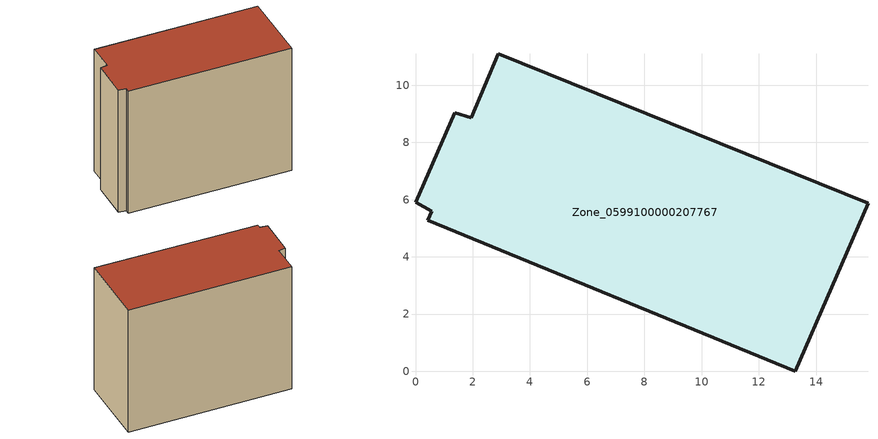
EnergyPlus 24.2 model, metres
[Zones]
Zone_0599100000207767
 floor ground (C_G): 0.56,5.6 0,5.9 1.38,9.03 1.94,8.86 2.89,11.1 15.81,5.88 13.27,0 0.43,5.27 z0
 wall outside (C_F): 1.94,8.86 1.38,9.03 0,5.9 0.56,5.6 0.43,5.27 13.27,0 15.81,5.88 2.89,11.1 1.94,8.86 z0:11.27
 roof outside (C_R): 0.56,5.6 0.43,5.27 13.27,0 15.81,5.88 2.89,11.1 1.94,8.86 1.38,9.03 0,5.9 z11.27
[BUILDING]
Pand.0599100000207767: North Axis=0; Terrain=City; Loads Convergence Tolerance Value=0.04; Temperature Convergence Tolerance Value=0.4; Solar Distribution=FullExterior; Maximum Number of Warmup Days=25; Minimum Number of Warmup Days=1
[Site:Location]
Rotterdam.The.Hague.AP_ZH_NLD Design_Conditions: Latitude=51.96; Longitude=4.45; Time Zone=1; Elevation=-4.5
[SITE:GROUNDTEMPERATURE:BUILDINGSURFACE]
18, 18, 18, 18, 18, 18, 18, 18, 18, 18, 18, 18
[MATERIAL] Thermal Absorptance=0.9; Solar Absorptance=0.7; Visible Absorptance=0.7
Name | Roughness | Thickness | Conductivity | Density | Specific Heat
G.TI.1946 | MediumSmooth | 0.15 | 1 | 540 | 1210
F.TI.1946 | Rough | 0.3 | 0.857143 | 1920 | 840
R.TI.1946 | MediumRough | 0.2 | 0.1 | 1500 | 1000
[CONSTRUCTION]
C_G: G.TI.1946
C_F: F.TI.1946
C_R: R.TI.1946
[ZONE]
Zone_0599100000207767: Type=1; Multiplier=1; Ceiling Height=Autocalculate; Volume=Autocalculate; Floor Area=autocalculate; Part of Total Floor Area=Yes
[ZONEINFILTRATION:DESIGNFLOWRATE]
Infil_Zone_0599100000207767: Zone or ZoneList or Space or SpaceList=Zone_0599100000207767; Schedule=AlwaysOn; Design Flow Rate Calculation Method=Flow/Area; Flow Rate per Floor Area=0.003; Constant Term Coefficient=1; Temperature Term Coefficient=0; Velocity Term Coefficient=0; Velocity Squared Term Coefficient=0
[HVACTEMPLATE:ZONE:IDEALLOADSAIRSYSTEM]
Zone_0599100000207767: Maximum Heating Supply Air Temperature=50; Minimum Cooling Supply Air Temperature=13; Maximum Heating Supply Air Humidity Ratio=0.0156; Minimum Cooling Supply Air Humidity Ratio=0.0077; Heating Limit=NoLimit; Cooling Limit=NoLimit; Dehumidification Control Type=ConstantSensibleHeatRatio; Cooling Sensible Heat Ratio=0.7; Dehumidification Setpoint=60; Humidification Control Type=None; Humidification Setpoint=30; Outdoor Air Method=None; Outdoor Air Flow Rate per Person=0.00944; Outdoor Air Flow Rate per Zone Floor Area=0; Outdoor Air Flow Rate per Zone=0; Demand Controlled Ventilation Type=None; Outdoor Air Economizer Type=NoEconomizer; Heat Recovery Type=None; Sensible Heat Recovery Effectiveness=0.7; Latent Heat Recovery Effectiveness=0.65
[ZONECONTROL:THERMOSTAT]
ThermostatControl_Zone_0599100000207767: Zone or ZoneList=Zone_0599100000207767; Control Type Schedule=DualSetpointControlType; Control 1=Thermostat_Zone_0599100000207767; Temperature Difference Between Cutout And Setpoint=0
[THERMOSTATSETPOINT:DUALSETPOINT]
Thermostat_Zone_0599100000207767: Heating Setpoint Temperature Schedule=HeatingSetpoint_Zone_0599100000207767; Cooling Setpoint Temperature Schedule=CoolingSetpoint_Zone_0599100000207767
[SCHEDULE:COMPACT]
HeatingSetpoint_Zone_0599100000207767: Through: 12/31, For: AllDays, Until: 24:00, 21
CoolingSetpoint_Zone_0599100000207767: Through: 12/31, For: AllDays, Until: 24:00, 24
DualSetpointControlType: Through: 12/31, For: AllDays, Until: 24:00, 4
AlwaysOn: Through: 12/31, For: AllDays, Until: 24:00, 1
